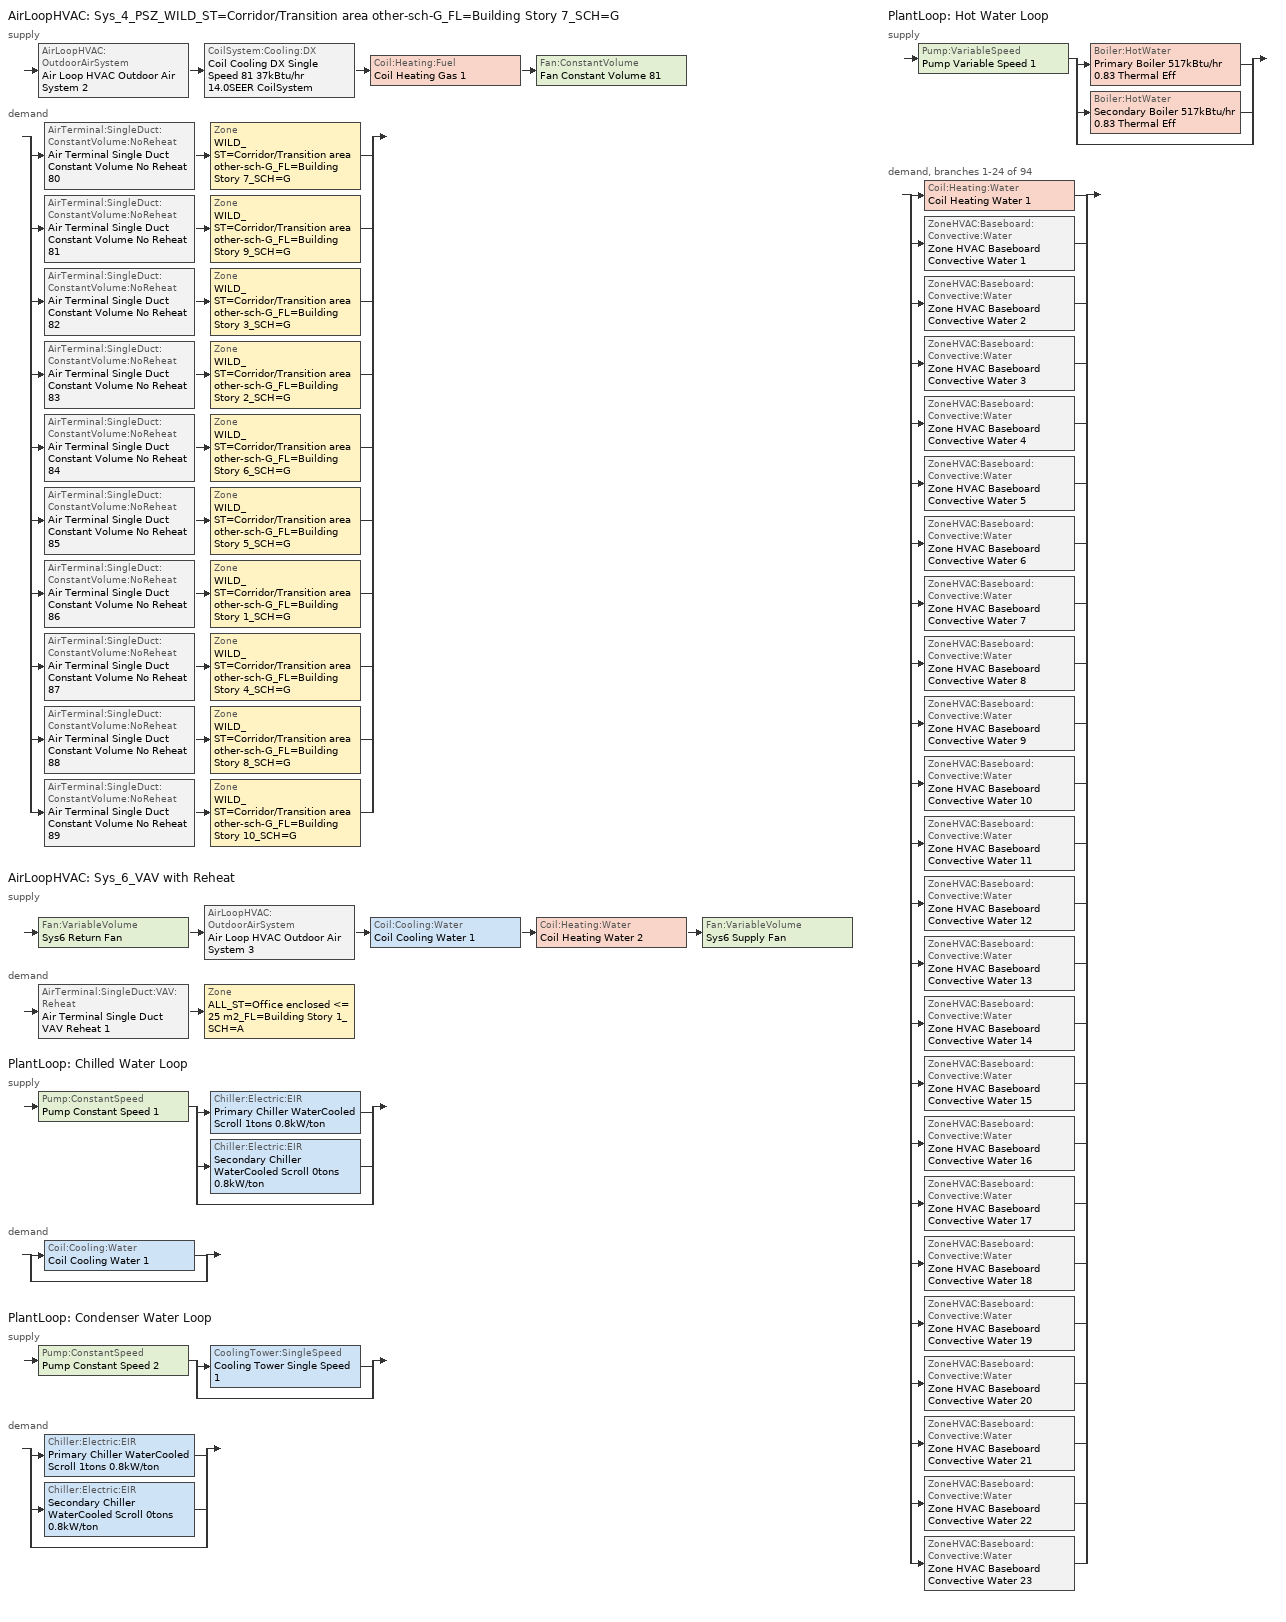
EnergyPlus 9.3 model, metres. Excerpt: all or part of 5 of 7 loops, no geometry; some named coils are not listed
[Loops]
AirLoopHVAC 'Sys_4_PSZ_WILD_ST=Corridor/Transition area other-sch-G_FL=Building Story 7_SCH=G'
 supply: AirLoopHVAC:OutdoorAirSystem 'Air Loop HVAC Outdoor Air System 2' > CoilSystem:Cooling:DX 'Coil Cooling DX Single Speed 81 37kBtu/hr 14.0SEER CoilSystem' > Coil:Heating:Fuel 'Coil Heating Gas 1' > Fan:ConstantVolume 'Fan Constant Volume 81'
 demand: split
  | AirTerminal:SingleDuct:ConstantVolume:NoReheat 'Air Terminal Single Duct Constant Volume No Reheat 80' > Zone 'WILD_ST=Corridor/Transition area other-sch-G_FL=Building Story 7_SCH=G'
  | AirTerminal:SingleDuct:ConstantVolume:NoReheat 'Air Terminal Single Duct Constant Volume No Reheat 81' > Zone 'WILD_ST=Corridor/Transition area other-sch-G_FL=Building Story 9_SCH=G'
  | AirTerminal:SingleDuct:ConstantVolume:NoReheat 'Air Terminal Single Duct Constant Volume No Reheat 82' > Zone 'WILD_ST=Corridor/Transition area other-sch-G_FL=Building Story 3_SCH=G'
  | AirTerminal:SingleDuct:ConstantVolume:NoReheat 'Air Terminal Single Duct Constant Volume No Reheat 83' > Zone 'WILD_ST=Corridor/Transition area other-sch-G_FL=Building Story 2_SCH=G'
  | AirTerminal:SingleDuct:ConstantVolume:NoReheat 'Air Terminal Single Duct Constant Volume No Reheat 84' > Zone 'WILD_ST=Corridor/Transition area other-sch-G_FL=Building Story 6_SCH=G'
  | AirTerminal:SingleDuct:ConstantVolume:NoReheat 'Air Terminal Single Duct Constant Volume No Reheat 85' > Zone 'WILD_ST=Corridor/Transition area other-sch-G_FL=Building Story 5_SCH=G'
  | AirTerminal:SingleDuct:ConstantVolume:NoReheat 'Air Terminal Single Duct Constant Volume No Reheat 86' > Zone 'WILD_ST=Corridor/Transition area other-sch-G_FL=Building Story 1_SCH=G'
  | AirTerminal:SingleDuct:ConstantVolume:NoReheat 'Air Terminal Single Duct Constant Volume No Reheat 87' > Zone 'WILD_ST=Corridor/Transition area other-sch-G_FL=Building Story 4_SCH=G'
  | AirTerminal:SingleDuct:ConstantVolume:NoReheat 'Air Terminal Single Duct Constant Volume No Reheat 88' > Zone 'WILD_ST=Corridor/Transition area other-sch-G_FL=Building Story 8_SCH=G'
  | AirTerminal:SingleDuct:ConstantVolume:NoReheat 'Air Terminal Single Duct Constant Volume No Reheat 89' > Zone 'WILD_ST=Corridor/Transition area other-sch-G_FL=Building Story 10_SCH=G'
AirLoopHVAC 'Sys_6_VAV with Reheat'
 supply: Fan:VariableVolume 'Sys6 Return Fan' > AirLoopHVAC:OutdoorAirSystem 'Air Loop HVAC Outdoor Air System 3' > Coil:Cooling:Water 'Coil Cooling Water 1' > Coil:Heating:Water 'Coil Heating Water 2' > Fan:VariableVolume 'Sys6 Supply Fan'
 demand: AirTerminal:SingleDuct:VAV:Reheat 'Air Terminal Single Duct VAV Reheat 1' > Zone 'ALL_ST=Office enclosed <= 25 m2_FL=Building Story 1_SCH=A'
PlantLoop 'Chilled Water Loop'
 supply: Pump:ConstantSpeed 'Pump Constant Speed 1' > split
  | Chiller:Electric:EIR 'Primary Chiller WaterCooled Scroll 1tons 0.8kW/ton'
  | Chiller:Electric:EIR 'Secondary Chiller WaterCooled Scroll 0tons 0.8kW/ton'
  | bypass
 demand: split
  | Coil:Cooling:Water 'Coil Cooling Water 1'
  | bypass
PlantLoop 'Condenser Water Loop'
 supply: Pump:ConstantSpeed 'Pump Constant Speed 2' > split
  | CoolingTower:SingleSpeed 'Cooling Tower Single Speed 1'
  | bypass
 demand: split
  | Chiller:Electric:EIR 'Primary Chiller WaterCooled Scroll 1tons 0.8kW/ton'
  | Chiller:Electric:EIR 'Secondary Chiller WaterCooled Scroll 0tons 0.8kW/ton'
  | bypass
PlantLoop 'Hot Water Loop'
 supply: Pump:VariableSpeed 'Pump Variable Speed 1' > split
  | Boiler:HotWater 'Primary Boiler 517kBtu/hr 0.83 Thermal Eff'
  | Boiler:HotWater 'Secondary Boiler 517kBtu/hr 0.83 Thermal Eff'
  | bypass
 demand, branches 1-24 of 94: split
  | Coil:Heating:Water 'Coil Heating Water 1'
  | ZoneHVAC:Baseboard:Convective:Water 'Zone HVAC Baseboard Convective Water 1'
  | ZoneHVAC:Baseboard:Convective:Water 'Zone HVAC Baseboard Convective Water 2'
  | ZoneHVAC:Baseboard:Convective:Water 'Zone HVAC Baseboard Convective Water 3'
  | ZoneHVAC:Baseboard:Convective:Water 'Zone HVAC Baseboard Convective Water 4'
  | ZoneHVAC:Baseboard:Convective:Water 'Zone HVAC Baseboard Convective Water 5'
  | ZoneHVAC:Baseboard:Convective:Water 'Zone HVAC Baseboard Convective Water 6'
  | ZoneHVAC:Baseboard:Convective:Water 'Zone HVAC Baseboard Convective Water 7'
  | ZoneHVAC:Baseboard:Convective:Water 'Zone HVAC Baseboard Convective Water 8'
  | ZoneHVAC:Baseboard:Convective:Water 'Zone HVAC Baseboard Convective Water 9'
  | ZoneHVAC:Baseboard:Convective:Water 'Zone HVAC Baseboard Convective Water 10'
  | ZoneHVAC:Baseboard:Convective:Water 'Zone HVAC Baseboard Convective Water 11'
  | ZoneHVAC:Baseboard:Convective:Water 'Zone HVAC Baseboard Convective Water 12'
  | ZoneHVAC:Baseboard:Convective:Water 'Zone HVAC Baseboard Convective Water 13'
  | ZoneHVAC:Baseboard:Convective:Water 'Zone HVAC Baseboard Convective Water 14'
  | ZoneHVAC:Baseboard:Convective:Water 'Zone HVAC Baseboard Convective Water 15'
  | ZoneHVAC:Baseboard:Convective:Water 'Zone HVAC Baseboard Convective Water 16'
  | ZoneHVAC:Baseboard:Convective:Water 'Zone HVAC Baseboard Convective Water 17'
  | ZoneHVAC:Baseboard:Convective:Water 'Zone HVAC Baseboard Convective Water 18'
  | ZoneHVAC:Baseboard:Convective:Water 'Zone HVAC Baseboard Convective Water 19'
  | ZoneHVAC:Baseboard:Convective:Water 'Zone HVAC Baseboard Convective Water 20'
  | ZoneHVAC:Baseboard:Convective:Water 'Zone HVAC Baseboard Convective Water 21'
  | ZoneHVAC:Baseboard:Convective:Water 'Zone HVAC Baseboard Convective Water 22'
  | ZoneHVAC:Baseboard:Convective:Water 'Zone HVAC Baseboard Convective Water 23'
[ZoneControl:Thermostat]
Name | Zone or ZoneList | Control Type Schedule | Control 1
ALL_ST=Office enclosed <= 25 m2_FL=Building Story 1_SCH=A Thermostat | ALL_ST=Office enclosed <= 25 m2_FL=Building Story 1_SCH=A | ALL_ST=Office enclosed <= 25 m2_FL=Building Story 1_SCH=A Thermostat Schedule | Space Function Office enclosed <= 25 m2 Thermostat 3
WILD_ST=Corridor/Transition area other-sch-G_FL=Building Story 10_SCH=G Thermostat | WILD_ST=Corridor/Transition area other-sch-G_FL=Building Story 10_SCH=G | WILD_ST=Corridor/Transition area other-sch-G_FL=Building Story 10_SCH=G Thermostat Schedule | Space Function Corridor/Transition area other-sch-G Thermostat 30
WILD_ST=Corridor/Transition area other-sch-G_FL=Building Story 1_SCH=G Thermostat | WILD_ST=Corridor/Transition area other-sch-G_FL=Building Story 1_SCH=G | WILD_ST=Corridor/Transition area other-sch-G_FL=Building Story 1_SCH=G Thermostat Schedule | Space Function Corridor/Transition area other-sch-G Thermostat 27
WILD_ST=Corridor/Transition area other-sch-G_FL=Building Story 2_SCH=G Thermostat | WILD_ST=Corridor/Transition area other-sch-G_FL=Building Story 2_SCH=G | WILD_ST=Corridor/Transition area other-sch-G_FL=Building Story 2_SCH=G Thermostat Schedule | Space Function Corridor/Transition area other-sch-G Thermostat 24
WILD_ST=Corridor/Transition area other-sch-G_FL=Building Story 3_SCH=G Thermostat | WILD_ST=Corridor/Transition area other-sch-G_FL=Building Story 3_SCH=G | WILD_ST=Corridor/Transition area other-sch-G_FL=Building Story 3_SCH=G Thermostat Schedule | Space Function Corridor/Transition area other-sch-G Thermostat 23
WILD_ST=Corridor/Transition area other-sch-G_FL=Building Story 4_SCH=G Thermostat | WILD_ST=Corridor/Transition area other-sch-G_FL=Building Story 4_SCH=G | WILD_ST=Corridor/Transition area other-sch-G_FL=Building Story 4_SCH=G Thermostat Schedule | Space Function Corridor/Transition area other-sch-G Thermostat 28
WILD_ST=Corridor/Transition area other-sch-G_FL=Building Story 5_SCH=G Thermostat | WILD_ST=Corridor/Transition area other-sch-G_FL=Building Story 5_SCH=G | WILD_ST=Corridor/Transition area other-sch-G_FL=Building Story 5_SCH=G Thermostat Schedule | Space Function Corridor/Transition area other-sch-G Thermostat 26
WILD_ST=Corridor/Transition area other-sch-G_FL=Building Story 6_SCH=G Thermostat | WILD_ST=Corridor/Transition area other-sch-G_FL=Building Story 6_SCH=G | WILD_ST=Corridor/Transition area other-sch-G_FL=Building Story 6_SCH=G Thermostat Schedule | Space Function Corridor/Transition area other-sch-G Thermostat 25
WILD_ST=Corridor/Transition area other-sch-G_FL=Building Story 7_SCH=G Thermostat | WILD_ST=Corridor/Transition area other-sch-G_FL=Building Story 7_SCH=G | WILD_ST=Corridor/Transition area other-sch-G_FL=Building Story 7_SCH=G Thermostat Schedule | Space Function Corridor/Transition area other-sch-G Thermostat 21
WILD_ST=Corridor/Transition area other-sch-G_FL=Building Story 8_SCH=G Thermostat | WILD_ST=Corridor/Transition area other-sch-G_FL=Building Story 8_SCH=G | WILD_ST=Corridor/Transition area other-sch-G_FL=Building Story 8_SCH=G Thermostat Schedule | Space Function Corridor/Transition area other-sch-G Thermostat 29
WILD_ST=Corridor/Transition area other-sch-G_FL=Building Story 9_SCH=G Thermostat | WILD_ST=Corridor/Transition area other-sch-G_FL=Building Story 9_SCH=G | WILD_ST=Corridor/Transition area other-sch-G_FL=Building Story 9_SCH=G Thermostat Schedule | Space Function Corridor/Transition area other-sch-G Thermostat 22
[ThermostatSetpoint:DualSetpoint]
Name | Heating Setpoint Temperature Schedule | Cooling Setpoint Temperature Schedule
Space Function Office enclosed <= 25 m2 Thermostat 3 | NECB-A-Thermostat Setpoint-Heating | NECB-A-Thermostat Setpoint-Cooling
Space Function Corridor/Transition area other-sch-G Thermostat 30; Space Function Corridor/Transition area other-sch-G Thermostat 27; Space Function Corridor/Transition area other-sch-G Thermostat 24; Space Function Corridor/Transition area other-sch-G Thermostat 23; Space Function Corridor/Transition area other-sch-G Thermostat 28; Space Function Corridor/Transition area other-sch-G Thermostat 26; Space Function Corridor/Transition area other-sch-G Thermostat 25; Space Function Corridor/Transition area other-sch-G Thermostat 21; Space Function Corridor/Transition area other-sch-G Thermostat 29; Space Function Corridor/Transition area other-sch-G Thermostat 22 | NECB-G-Thermostat Setpoint-Heating | NECB-G-Thermostat Setpoint-Cooling
[AirTerminal:SingleDuct:VAV:Reheat]
Air Terminal Single Duct VAV Reheat 1: Availability Schedule=Always On Discrete; Maximum Air Flow Rate {m3/s}=Autosize; Zone Minimum Air Flow Input Method=Constant; Constant Minimum Air Flow Fraction=0.3; Fixed Minimum Air Flow Rate {m3/s}=0.176497; Reheat Coil=Coil Heating Water 3; Maximum Hot Water or Steam Flow Rate {m3/s}=Autosize; Minimum Hot Water or Steam Flow Rate {m3/s}=0; Convergence Tolerance=0.001; Damper Heating Action=Normal; Maximum Flow per Zone Floor Area During Reheat {m3/s-m2}=Autocalculate; Maximum Flow Fraction During Reheat=Autocalculate; Maximum Reheat Air Temperature {C}=43
[Coil:Heating:Water]
Coil Heating Water 2: Availability Schedule=Always On Discrete; U-Factor Times Area Value {W/K}=Autosize; Maximum Water Flow Rate {m3/s}=Autosize; Performance Input Method=UFactorTimesAreaAndDesignWaterFlowRate; Rated Capacity {W}=Autosize; Rated Inlet Water Temperature {C}=82.2; Rated Inlet Air Temperature {C}=16.6; Rated Outlet Water Temperature {C}=71.1; Rated Outlet Air Temperature {C}=32.2; Rated Ratio for Air and Water Convection=0.5
[ZoneHVAC:Baseboard:Convective:Water] Availability Schedule=Always On Discrete; Heating Design Capacity Method=HeatingDesignCapacity; Heating Design Capacity {W}=Autosize; Heating Design Capacity Per Floor Area {W/m2}=0; Fraction of Autosized Heating Design Capacity=0.8; U-Factor Times Area Value {W/K}=Autosize; Maximum Water Flow Rate {m3/s}=Autosize; Convergence Tolerance=0.001
Zone HVAC Baseboard Convective Water 7; Zone HVAC Baseboard Convective Water 12; Zone HVAC Baseboard Convective Water 4; Zone HVAC Baseboard Convective Water 10; Zone HVAC Baseboard Convective Water 20; Zone HVAC Baseboard Convective Water 3; Zone HVAC Baseboard Convective Water 14; Zone HVAC Baseboard Convective Water 19; Zone HVAC Baseboard Convective Water 1; Zone HVAC Baseboard Convective Water 8; Zone HVAC Baseboard Convective Water 15; Zone HVAC Baseboard Convective Water 21; Zone HVAC Baseboard Convective Water 22; Zone HVAC Baseboard Convective Water 9; Zone HVAC Baseboard Convective Water 23; Zone HVAC Baseboard Convective Water 2; Zone HVAC Baseboard Convective Water 5; Zone HVAC Baseboard Convective Water 13; Zone HVAC Baseboard Convective Water 17; Zone HVAC Baseboard Convective Water 16; Zone HVAC Baseboard Convective Water 6; Zone HVAC Baseboard Convective Water 11; Zone HVAC Baseboard Convective Water 18
[Zone equipment]
ALL_ST=Office enclosed <= 25 m2_FL=Building Story 1_SCH=A: Air Terminal Single Duct VAV Reheat 1, Zone HVAC Baseboard Convective Water 90
WILD_ST=Corridor/Transition area other-sch-G_FL=Building Story 10_SCH=G: Air Terminal Single Duct Constant Volume No Reheat 89, Zone HVAC Baseboard Convective Water 89
WILD_ST=Corridor/Transition area other-sch-G_FL=Building Story 1_SCH=G: Air Terminal Single Duct Constant Volume No Reheat 86, Zone HVAC Baseboard Convective Water 86
WILD_ST=Corridor/Transition area other-sch-G_FL=Building Story 2_SCH=G: Air Terminal Single Duct Constant Volume No Reheat 83, Zone HVAC Baseboard Convective Water 83
WILD_ST=Corridor/Transition area other-sch-G_FL=Building Story 3_SCH=G: Air Terminal Single Duct Constant Volume No Reheat 82, Zone HVAC Baseboard Convective Water 82
WILD_ST=Corridor/Transition area other-sch-G_FL=Building Story 4_SCH=G: Air Terminal Single Duct Constant Volume No Reheat 87, Zone HVAC Baseboard Convective Water 87
WILD_ST=Corridor/Transition area other-sch-G_FL=Building Story 5_SCH=G: Air Terminal Single Duct Constant Volume No Reheat 85, Zone HVAC Baseboard Convective Water 85
WILD_ST=Corridor/Transition area other-sch-G_FL=Building Story 6_SCH=G: Air Terminal Single Duct Constant Volume No Reheat 84, Zone HVAC Baseboard Convective Water 84
WILD_ST=Corridor/Transition area other-sch-G_FL=Building Story 7_SCH=G: Air Terminal Single Duct Constant Volume No Reheat 80, Zone HVAC Baseboard Convective Water 80
WILD_ST=Corridor/Transition area other-sch-G_FL=Building Story 8_SCH=G: Air Terminal Single Duct Constant Volume No Reheat 88, Zone HVAC Baseboard Convective Water 88
WILD_ST=Corridor/Transition area other-sch-G_FL=Building Story 9_SCH=G: Air Terminal Single Duct Constant Volume No Reheat 81, Zone HVAC Baseboard Convective Water 81
[Sizing:Zone] Zone Cooling Design Supply Air Temperature Input Method=SupplyAirTemperature; Zone Cooling Design Supply Air Temperature {C}=13; Zone Cooling Design Supply Air Temperature Difference {deltaC}=11.11; Zone Heating Design Supply Air Temperature Input Method=SupplyAirTemperature; Zone Heating Design Supply Air Temperature {C}=43; Zone Heating Design Supply Air Temperature Difference {deltaC}=11.11; Zone Cooling Design Supply Air Humidity Ratio {kgWater/kgDryAir}=0.0085; Zone Heating Design Supply Air Humidity Ratio {kgWater/kgDryAir}=0.008; Zone Heating Sizing Factor=1.3; Zone Cooling Sizing Factor=1.1; Cooling Design Air Flow Method=DesignDay; Cooling Design Air Flow Rate {m3/s}=0; Cooling Minimum Air Flow per Zone Floor Area {m3/s-m2}=0.000762; Cooling Minimum Air Flow {m3/s}=0; Cooling Minimum Air Flow Fraction=0; Heating Design Air Flow Method=DesignDay; Heating Design Air Flow Rate {m3/s}=0; Heating Maximum Air Flow per Zone Floor Area {m3/s-m2}=0.002032; Heating Maximum Air Flow {m3/s}=0.141576; Heating Maximum Air Flow Fraction=0.3; Account for Dedicated Outdoor Air System=No
Name | Design Specification Outdoor Air Object
ALL_ST=Office enclosed <= 25 m2_FL=Building Story 1_SCH=A | Space Function Office enclosed <= 25 m2 Ventilation
WILD_ST=Corridor/Transition area other-sch-G_FL=Building Story 10_SCH=G; WILD_ST=Corridor/Transition area other-sch-G_FL=Building Story 1_SCH=G; WILD_ST=Corridor/Transition area other-sch-G_FL=Building Story 2_SCH=G; WILD_ST=Corridor/Transition area other-sch-G_FL=Building Story 3_SCH=G; WILD_ST=Corridor/Transition area other-sch-G_FL=Building Story 4_SCH=G; WILD_ST=Corridor/Transition area other-sch-G_FL=Building Story 5_SCH=G; WILD_ST=Corridor/Transition area other-sch-G_FL=Building Story 6_SCH=G; WILD_ST=Corridor/Transition area other-sch-G_FL=Building Story 7_SCH=G; WILD_ST=Corridor/Transition area other-sch-G_FL=Building Story 8_SCH=G; WILD_ST=Corridor/Transition area other-sch-G_FL=Building Story 9_SCH=G | Space Function Corridor/Transition area other-sch-G Ventilation
[Controller:MechanicalVentilation] Demand Controlled Ventilation=No; System Outdoor Air Method=ZoneSum
Name | Availability Schedule | Zone or ZoneList Name 1 | Design Specification Outdoor Air Object Name 1 | Zone or ZoneList Name 2 | Design Specification Outdoor Air Object Name 2 | Zone or ZoneList Name 3 | Design Specification Outdoor Air Object Name 3 | Zone or ZoneList Name 4 | Design Specification Outdoor Air Object Name 4 | Zone or ZoneList Name 5 | Design Specification Outdoor Air Object Name 5 | Zone or ZoneList Name 6 | Design Specification Outdoor Air Object Name 6 | Zone or ZoneList Name 7 | Design Specification Outdoor Air Object Name 7 | Zone or ZoneList Name 8 | Design Specification Outdoor Air Object Name 8 | Zone or ZoneList Name 9 | Design Specification Outdoor Air Object Name 9 | Zone or ZoneList Name 10 | Design Specification Outdoor Air Object Name 10
Controller Mechanical Ventilation 3 | Sys_6_VAV with Reheat Occ Sch | ALL_ST=Office enclosed <= 25 m2_FL=Building Story 1_SCH=A | Space Function Office enclosed <= 25 m2 Ventilation
Controller Mechanical Ventilation 2 | Sys_4_PSZ_WILD_ST=Corridor/Transition area other-sch-G_FL=Building Story 7_SCH=G Occ Sch | WILD_ST=Corridor/Transition area other-sch-G_FL=Building Story 10_SCH=G | Space Function Corridor/Transition area other-sch-G Ventilation | WILD_ST=Corridor/Transition area other-sch-G_FL=Building Story 1_SCH=G | Space Function Corridor/Transition area other-sch-G Ventilation | WILD_ST=Corridor/Transition area other-sch-G_FL=Building Story 2_SCH=G | Space Function Corridor/Transition area other-sch-G Ventilation | WILD_ST=Corridor/Transition area other-sch-G_FL=Building Story 3_SCH=G | Space Function Corridor/Transition area other-sch-G Ventilation | WILD_ST=Corridor/Transition area other-sch-G_FL=Building Story 4_SCH=G | Space Function Corridor/Transition area other-sch-G Ventilation | WILD_ST=Corridor/Transition area other-sch-G_FL=Building Story 5_SCH=G | Space Function Corridor/Transition area other-sch-G Ventilation | WILD_ST=Corridor/Transition area other-sch-G_FL=Building Story 6_SCH=G | Space Function Corridor/Transition area other-sch-G Ventilation | WILD_ST=Corridor/Transition area other-sch-G_FL=Building Story 7_SCH=G | Space Function Corridor/Transition area other-sch-G Ventilation | WILD_ST=Corridor/Transition area other-sch-G_FL=Building Story 8_SCH=G | Space Function Corridor/Transition area other-sch-G Ventilation | WILD_ST=Corridor/Transition area other-sch-G_FL=Building Story 9_SCH=G | Space Function Corridor/Transition area other-sch-G Ventilation
[DesignSpecification:OutdoorAir] Outdoor Air Method=Sum; Outdoor Air Flow per Zone Floor Area {m3/s-m2}=0.0003048; Outdoor Air Flow per Zone {m3/s}=0; Outdoor Air Flow Air Changes per Hour {1/hr}=0
Name | Outdoor Air Flow per Person {m3/s-person}
Space Function Office enclosed <= 25 m2 Ventilation | 0.00253908
Space Function Corridor/Transition area other-sch-G Ventilation | 0
[Fan:ConstantVolume]
Fan Constant Volume 81: Availability Schedule=Sys_4_PSZ_WILD_ST=Corridor/Transition area other-sch-G_FL=Building Story 7_SCH=G Occ Sch; Fan Total Efficiency=0.75; Pressure Rise {Pa}=500; Maximum Flow Rate {m3/s}=AutoSize; Motor Efficiency=0.85; Motor In Airstream Fraction=1
[Coil:Cooling:DX:SingleSpeed]
Coil Cooling DX Single Speed 81 37kBtu/hr 14.0SEER: Availability Schedule=Always On Discrete; Gross Rated Total Cooling Capacity {W}=Autosize; Gross Rated Sensible Heat Ratio=Autosize; Gross Rated Cooling COP {W/W}=5; Rated Air Flow Rate {m3/s}=Autosize; Rated Evaporator Fan Power Per Volume Flow Rate {W/(m3/s)}=773.3; Total Cooling Capacity Function of Temperature Curve=DXCOOL-NECB2011-REF-CAPFT; Total Cooling Capacity Function of Flow Fraction Curve=DXCOOL-NECB2011-REF-CAPFFLOW; Energy Input Ratio Function of Temperature Curve=DXCOOL-NECB2011-REF-COOLEIRFT; Energy Input Ratio Function of Flow Fraction Curve=DXCOOL-NECB2011-REF-COOLEIRFFLOW; Part Load Fraction Correlation Curve=DXCOOL-NECB2011-REF-COOLPLFFPLR; Minimum Outdoor Dry-Bulb Temperature for Compressor Operation {C}=-25; Condenser Type=AirCooled; Evaporative Condenser Effectiveness=0; Evaporative Condenser Air Flow Rate {m3/s}=Autosize; Evaporative Condenser Pump Rated Power Consumption {W}=Autosize; Crankcase Heater Capacity {W}=0; Maximum Outdoor Dry-Bulb Temperature for Crankcase Heater Operation {C}=0; Basin Heater Capacity {W/K}=0; Basin Heater Setpoint Temperature {C}=10
[AirTerminal:SingleDuct:ConstantVolume:NoReheat] Availability Schedule=Always On Discrete; Maximum Air Flow Rate {m3/s}=AutoSize
Air Terminal Single Duct Constant Volume No Reheat 89; Air Terminal Single Duct Constant Volume No Reheat 86; Air Terminal Single Duct Constant Volume No Reheat 83; Air Terminal Single Duct Constant Volume No Reheat 82; Air Terminal Single Duct Constant Volume No Reheat 87; Air Terminal Single Duct Constant Volume No Reheat 85; Air Terminal Single Duct Constant Volume No Reheat 84; Air Terminal Single Duct Constant Volume No Reheat 80; Air Terminal Single Duct Constant Volume No Reheat 88; Air Terminal Single Duct Constant Volume No Reheat 81
[AirLoopHVAC] Design Supply Air Flow Rate {m3/s}=AutoSize
Sys_4_PSZ_WILD_ST=Corridor/Transition area other-sch-G_FL=Building Story 7_SCH=G; Sys_6_VAV with Reheat
[Sizing:System] Type of Load to Size On=Sensible; Design Outdoor Air Flow Rate {m3/s}=Autosize; Preheat Design Temperature {C}=7; Preheat Design Humidity Ratio {kgWater/kgDryAir}=0.008; Precool Design Humidity Ratio {kgWater/kgDryAir}=0.008; Central Cooling Design Supply Air Temperature {C}=13; Type of Zone Sum to Use=NonCoincident; 100% Outdoor Air in Cooling=No; 100% Outdoor Air in Heating=No; Central Cooling Design Supply Air Humidity Ratio {kgWater/kgDryAir}=0.0085; Central Heating Design Supply Air Humidity Ratio {kgWater/kgDryAir}=0.008; Cooling Supply Air Flow Rate Method=DesignDay; Cooling Supply Air Flow Rate {m3/s}=0; Cooling Supply Air Flow Rate Per Floor Area {m3/s-m2}=0.00996765; Cooling Fraction of Autosized Cooling Supply Air Flow Rate=1; Cooling Supply Air Flow Rate Per Unit Cooling Capacity {m3/s-W}=3.94755e-05; Heating Supply Air Flow Rate Method=DesignDay; Heating Supply Air Flow Rate {m3/s}=0; Heating Supply Air Flow Rate Per Floor Area {m3/s-m2}=0.00996765; Heating Fraction of Autosized Heating Supply Air Flow Rate=1; Heating Fraction of Autosized Cooling Supply Air Flow Rate=1; Heating Supply Air Flow Rate Per Unit Heating Capacity {m3/s-W}=3.15882e-05; System Outdoor Air Method=ZoneSum; Zone Maximum Outdoor Air Fraction=1; Cooling Design Capacity Method=CoolingDesignCapacity; Cooling Design Capacity {W}=Autosize; Cooling Design Capacity Per Floor Area {W/m2}=234.7; Fraction of Autosized Cooling Design Capacity=1; Heating Design Capacity Method=HeatingDesignCapacity; Heating Design Capacity {W}=Autosize; Heating Design Capacity Per Floor Area {W/m2}=157; Fraction of Autosized Heating Design Capacity=1; Central Cooling Capacity Control Method=OnOff
Name | Central Heating Maximum System Air Flow Ratio | Precool Design Temperature {C} | Central Heating Design Supply Air Temperature {C}
Sys_4_PSZ_WILD_ST=Corridor/Transition area other-sch-G_FL=Building Story 7_SCH=G | 1 | 13 | 43
Sys_6_VAV with Reheat | 0.3 | 12.8 | 13.1
[Controller:WaterCoil] Control Variable=Temperature; Actuator Variable=Flow; Maximum Actuated Flow {m3/s}=Autosize; Minimum Actuated Flow {m3/s}=0
Name | Action | Controller Convergence Tolerance {deltaC}
Controller Water Coil 3 | Reverse | Autosize
Controller Water Coil 2 | Normal | 0.0001
[Controller:OutdoorAir] Minimum Outdoor Air Flow Rate {m3/s}=Autosize; Maximum Outdoor Air Flow Rate {m3/s}=Autosize; Economizer Control Type=NoEconomizer; Economizer Control Action Type=ModulateFlow; Economizer Maximum Limit Dry-Bulb Temperature {C}=28; Economizer Maximum Limit Enthalpy {J/kg}=64000; Economizer Minimum Limit Dry-Bulb Temperature {C}=-100; Lockout Type=NoLockout; Minimum Limit Type=FixedMinimum; High Humidity Control=No; Control High Indoor Humidity Based on Outdoor Humidity Ratio=Yes; Heat Recovery Bypass Control Type=BypassWhenOAFlowGreaterThanMinimum
Name | Minimum Outdoor Air Schedule | Mechanical Ventilation Controller
Controller Outdoor Air 2 | Sys_4_PSZ_WILD_ST=Corridor/Transition area other-sch-G_FL=Building Story 7_SCH=G Occ Sch | Controller Mechanical Ventilation 2
Controller Outdoor Air 3 | Sys_6_VAV with Reheat Occ Sch | Controller Mechanical Ventilation 3
[HeatExchanger:AirToAir:SensibleAndLatent] Availability Schedule=Always On Discrete; Nominal Supply Air Flow Rate {m3/s}=Autosize; Sensible Effectiveness at 100% Heating Air Flow=0.85; Latent Effectiveness at 100% Heating Air Flow=0.75; Sensible Effectiveness at 75% Heating Air Flow=0.85; Latent Effectiveness at 75% Heating Air Flow=0.75; Sensible Effectiveness at 100% Cooling Air Flow=0.85; Latent Effectiveness at 100% Cooling Air Flow=0.75; Sensible Effectiveness at 75% Cooling Air Flow=0.85; Latent Effectiveness at 75% Cooling Air Flow=0.75; Supply Air Outlet Temperature Control=Yes; Heat Exchanger Type=Rotary; Frost Control Type=ExhaustOnly; Threshold Temperature {C}=-23.3; Initial Defrost Time Fraction=0.167; Rate of Defrost Time Fraction Increase {1/K}=1.44; Economizer Lockout=Yes
Name | Nominal Electric Power {W}
Sys_4_PSZ_WILD_ST=Corridor/Transition area other-sch-G_FL=Building Story 7_SCH=G ERV | 219.834
Sys_6_VAV with Reheat ERV | 77.3409
[SetpointManager:OutdoorAirPretreat] Control Variable=Temperature; Minimum Setpoint Temperature {C}=-99; Maximum Setpoint Temperature {C}=99; Minimum Setpoint Humidity Ratio {kgWater/kgDryAir}=1e-05; Maximum Setpoint Humidity Ratio {kgWater/kgDryAir}=1
Setpoint Manager Outdoor Air Pretreat 2; Setpoint Manager Outdoor Air Pretreat 3
[SetpointManager:MixedAir] Control Variable=Temperature
Node 676 OS Default SPM; Node 675 OS Default SPM; Node 674 OS Default SPM; Node 766 OS Default SPM; Node 765 OS Default SPM; Node 764 OS Default SPM; Node 763 OS Default SPM
[CoilSystem:Cooling:DX]
Coil Cooling DX Single Speed 81 37kBtu/hr 14.0SEER CoilSystem: Availability Schedule=Always On Discrete; Cooling Coil=Coil Cooling DX Single Speed 81 37kBtu/hr 14.0SEER
[SetpointManager:Scheduled] Control Variable=Temperature
Name | Schedule
Setpoint Manager Scheduled 4 | Supply Air Temp
Setpoint Manager Scheduled 2 | CHW Temp
Setpoint Manager Scheduled 3 | CW Temp
[Coil:Heating:Fuel]
Coil Heating Gas 1: Availability Schedule=Always On Discrete; Fuel Type=NaturalGas; Burner Efficiency=0.92; Nominal Capacity {W}=AutoSize; Parasitic Electric Load {W}=0; Part Load Fraction Correlation Curve=FURNACE-EFFPLR-NECB2011; Parasitic Fuel Load {W}=0
[SetpointManager:SingleZone:Reheat]
Setpoint Manager Single Zone Reheat 1: Control Variable=Temperature; Minimum Supply Air Temperature {C}=13; Maximum Supply Air Temperature {C}=43; Control Zone=WILD_ST=Corridor/Transition area other-sch-G_FL=Building Story 7_SCH=G
[Fan:VariableVolume] Availability Schedule=Sys_6_VAV with Reheat Occ Sch; Fan Total Efficiency=0.75; Pressure Rise {Pa}=500; Maximum Flow Rate {m3/s}=AutoSize; Fan Power Minimum Flow Rate Input Method=Fraction; Fan Power Minimum Flow Fraction=0.68; Fan Power Minimum Air Flow Rate {m3/s}=0; Motor Efficiency=0.85; Motor In Airstream Fraction=1; Fan Power Coefficient 1=-2.4176; Fan Power Coefficient 2=9.5874; Fan Power Coefficient 3=-11.559; Fan Power Coefficient 4=5.4009; Fan Power Coefficient 5=0
Sys6 Return Fan; Sys6 Supply Fan
[Coil:Cooling:Water]
Coil Cooling Water 1: Availability Schedule=Always On Discrete; Design Water Flow Rate {m3/s}=Autosize; Design Air Flow Rate {m3/s}=Autosize; Design Inlet Water Temperature {C}=Autosize; Design Inlet Air Temperature {C}=Autosize; Design Outlet Air Temperature {C}=Autosize; Design Inlet Air Humidity Ratio {kgWater/kgDryAir}=Autosize; Design Outlet Air Humidity Ratio {kgWater/kgDryAir}=Autosize; Type of Analysis=SimpleAnalysis; Heat Exchanger Configuration=CrossFlow
[PlantLoop] Fluid Type=Water; Maximum Loop Temperature {C}=100; Minimum Loop Temperature {C}=0; Maximum Loop Flow Rate {m3/s}=Autosize; Minimum Loop Flow Rate {m3/s}=0; Plant Loop Volume {m3}=Autocalculate; Load Distribution Scheme=Optimal; Plant Loop Demand Calculation Scheme=SingleSetpoint
Name | Plant Equipment Operation Scheme
Chilled Water Loop | Chilled Water Loop Operation Schemes
Condenser Water Loop | Condenser Water Loop Operation Schemes
Hot Water Loop | Hot Water Loop Operation Schemes
[Sizing:Plant] Sizing Option=NonCoincident; Zone Timesteps in Averaging Window=1; Coincident Sizing Factor Mode=None
Name | Loop Type | Design Loop Exit Temperature {C} | Loop Design Temperature Difference {deltaC}
Chilled Water Loop | Cooling | 7 | 6
Condenser Water Loop | Condenser | 29 | 6
Hot Water Loop | Heating | 82 | 16
[Pump:ConstantSpeed] Design Flow Rate {m3/s}=Autosize; Design Pump Head {Pa}=179352; Design Power Consumption {W}=Autosize; Motor Efficiency=0.9; Fraction of Motor Inefficiencies to Fluid Stream=0; Pump Control Type=Intermittent; Design Power Sizing Method=PowerPerFlowPerPressure; Design Electric Power per Unit Flow Rate {W/(m3/s)}=348701.1
Name | Design Shaft Power per Unit Flow Rate per Unit Head {W-s/m3-Pa}
Pump Constant Speed 1 | 1.3704
Pump Constant Speed 2 | 1.43473
[Chiller:Electric:EIR] Reference COP {W/W}=4.5032; Reference Leaving Chilled Water Temperature {C}=6.67; Reference Entering Condenser Fluid Temperature {C}=29.4; Reference Chilled Water Flow Rate {m3/s}=Autosize; Reference Condenser Fluid Flow Rate {m3/s}=Autosize; Cooling Capacity Function of Temperature Curve=WaterCooled_Scroll_CAPFT_NECB2011; Electric Input to Cooling Output Ratio Function of Temperature Curve=WaterCooled_Scroll_EIRFT_NECB2011; Electric Input to Cooling Output Ratio Function of Part Load Ratio Curve=WaterCooled_Scroll_EIRFPLR_NECB2011; Minimum Part Load Ratio=0.25; Maximum Part Load Ratio=1; Optimum Part Load Ratio=1; Minimum Unloading Ratio=0.25; Condenser Type=WaterCooled; Condenser Fan Power Ratio {W/W}=0; Fraction of Compressor Electric Consumption Rejected by Condenser=1; Leaving Chilled Water Lower Temperature Limit {C}=2; Chiller Flow Mode=LeavingSetpointModulated; Sizing Factor=1; Basin Heater Capacity {W/K}=0; Basin Heater Setpoint Temperature {C}=10; Condenser Heat Recovery Relative Capacity Fraction=1
Name | Reference Capacity {W}
Primary Chiller WaterCooled Scroll 1tons 0.8kW/ton | 2871.69
Secondary Chiller WaterCooled Scroll 0tons 0.8kW/ton | 0.001
[PlantEquipmentOperationSchemes] Control Scheme Schedule Name 1=Always On Discrete
Name | Control Scheme Object Type 1 | Control Scheme Name 1
Chilled Water Loop Operation Schemes | PlantEquipmentOperation:CoolingLoad | Chilled Water Loop Cooling Operation Scheme
Condenser Water Loop Operation Schemes | PlantEquipmentOperation:CoolingLoad | Condenser Water Loop Cooling Operation Scheme
Hot Water Loop Operation Schemes | PlantEquipmentOperation:HeatingLoad | Hot Water Loop Heating Operation Scheme
[PlantEquipmentOperation:CoolingLoad] Load Range Lower Limit 1 {W}=0; Load Range Upper Limit 1 {W}=1000000000
Name | Range Equipment List Name 1
Chilled Water Loop Cooling Operation Scheme | Chilled Water Loop Cooling Equipment List
Condenser Water Loop Cooling Operation Scheme | Condenser Water Loop Cooling Equipment List
[PlantEquipmentList]
Chilled Water Loop Cooling Equipment List: Chiller:Electric:EIR, Primary Chiller WaterCooled Scroll 1tons 0.8kW/ton, Chiller:Electric:EIR, Secondary Chiller WaterCooled Scroll 0tons 0.8kW/ton
Condenser Water Loop Cooling Equipment List: CoolingTower:SingleSpeed, Cooling Tower Single Speed 1
Hot Water Loop Heating Equipment List: Boiler:HotWater, Primary Boiler 517kBtu/hr 0.83 Thermal Eff, Boiler:HotWater, Secondary Boiler 517kBtu/hr 0.83 Thermal Eff
[CoolingTower:SingleSpeed]
Cooling Tower Single Speed 1: Design Water Flow Rate {m3/s}=Autosize; Design Air Flow Rate {m3/s}=Autosize; Design Fan Power {W}=45.6221; Design U-Factor Times Area Value {W/K}=Autosize; Free Convection Regime Air Flow Rate {m3/s}=Autosize; Free Convection Regime Air Flow Rate Sizing Factor=0.1; Free Convection Regime U-Factor Times Area Value {W/K}=Autosize; Free Convection U-Factor Times Area Value Sizing Factor=0.1; Performance Input Method=UFactorTimesAreaAndDesignWaterFlowRate; Heat Rejection Capacity and Nominal Capacity Sizing Ratio=1.25; Free Convection Capacity {W}=0; Free Convection Nominal Capacity Sizing Factor=0.1; Design Inlet Air Dry-Bulb Temperature {C}=24; Design Inlet Air Wet-Bulb Temperature {C}=24; Design Approach Temperature {deltaC}=5; Design Range Temperature {deltaC}=5; Basin Heater Capacity {W/K}=0; Basin Heater Setpoint Temperature {C}=2; Evaporation Loss Mode=LossFactor; Evaporation Loss Factor {percent/K}=0.2; Drift Loss Percent {percent}=0.008; Blowdown Calculation Mode=ConcentrationRatio; Blowdown Concentration Ratio=3; Capacity Control=FanCycling; Number of Cells=1; Cell Control=MinimalCell; Cell Minimum  Water Flow Rate Fraction=0.33; Cell Maximum Water Flow Rate Fraction=2.5; Sizing Factor=1
[Pump:VariableSpeed]
Pump Variable Speed 1: Design Maximum Flow Rate {m3/s}=Autosize; Design Pump Head {Pa}=179352; Design Power Consumption {W}=Autosize; Motor Efficiency=0.9; Fraction of Motor Inefficiencies to Fluid Stream=0; Coefficient 1 of the Part Load Performance Curve=0; Coefficient 2 of the Part Load Performance Curve=1; Coefficient 3 of the Part Load Performance Curve=0; Coefficient 4 of the Part Load Performance Curve=0; Design Minimum Flow Rate {m3/s}=0; Pump Control Type=Intermittent; Skin Loss Radiative Fraction=0.5; Design Power Sizing Method=PowerPerFlowPerPressure; Design Electric Power per Unit Flow Rate {W/(m3/s)}=348701.1; Design Shaft Power per Unit Flow Rate per Unit Head {W/((m3/s)-Pa)}=1.45151; Design Minimum Flow Rate Fraction=0
[Boiler:HotWater] Fuel Type=NaturalGas; Nominal Capacity {W}=151659; Nominal Thermal Efficiency=0.92; Design Water Flow Rate {m3/s}=Autosize; Minimum Part Load Ratio=0; Maximum Part Load Ratio=1; Optimum Part Load Ratio=1; Water Outlet Upper Temperature Limit {C}=99; Boiler Flow Mode=ConstantFlow; Parasitic Electric Load {W}=0; Sizing Factor=1
Primary Boiler 517kBtu/hr 0.83 Thermal Eff; Secondary Boiler 517kBtu/hr 0.83 Thermal Eff
[SetpointManager:OutdoorAirReset]
Setpoint Manager Outdoor Air Reset 1: Control Variable=Temperature; Setpoint at Outdoor Low Temperature {C}=82; Outdoor Low Temperature {C}=-16; Setpoint at Outdoor High Temperature {C}=60; Outdoor High Temperature {C}=0
[PlantEquipmentOperation:HeatingLoad]
Hot Water Loop Heating Operation Scheme: Load Range Lower Limit 1 {W}=0; Load Range Upper Limit 1 {W}=1000000000; Range Equipment List Name 1=Hot Water Loop Heating Equipment List
[Schedule:Compact]
ALL_ST=Office enclosed <= 25 m2_FL=Building Story 1_SCH=A Thermostat Schedule; WILD_ST=Corridor/Transition area other-sch-G_FL=Building Story 10_SCH=G Thermostat Schedule; WILD_ST=Corridor/Transition area other-sch-G_FL=Building Story 1_SCH=G Thermostat Schedule; WILD_ST=Corridor/Transition area other-sch-G_FL=Building Story 2_SCH=G Thermostat Schedule; WILD_ST=Corridor/Transition area other-sch-G_FL=Building Story 3_SCH=G Thermostat Schedule; WILD_ST=Corridor/Transition area other-sch-G_FL=Building Story 4_SCH=G Thermostat Schedule; WILD_ST=Corridor/Transition area other-sch-G_FL=Building Story 5_SCH=G Thermostat Schedule; WILD_ST=Corridor/Transition area other-sch-G_FL=Building Story 6_SCH=G Thermostat Schedule; WILD_ST=Corridor/Transition area other-sch-G_FL=Building Story 7_SCH=G Thermostat Schedule; WILD_ST=Corridor/Transition area other-sch-G_FL=Building Story 8_SCH=G Thermostat Schedule; WILD_ST=Corridor/Transition area other-sch-G_FL=Building Story 9_SCH=G Thermostat Schedule: Through: 12/31, For: AllDays, Until: 24:00, 4
[Schedule:Day:Interval]
NECB-A-Thermostat Setpoint-Heating Sun|Hol Day; NECB-A-Thermostat Setpoint-Heating Sat Day: No, 24:00, 18
NECB-A-Thermostat Setpoint-Heating Default|Wkdy Day; NECB-A-Thermostat Setpoint-Heating Default: No, 06:00, 18, 07:00, 20, 21:00, 22, 24:00, 18
NECB-A-Thermostat Setpoint-Cooling Sun|Hol Day; NECB-A-Thermostat Setpoint-Cooling Sat Day: No, 24:00, 35
NECB-A-Thermostat Setpoint-Cooling Default|Wkdy Day; NECB-A-Thermostat Setpoint-Cooling Default: No, 06:00, 35, 21:00, 24, 24:00, 35
Sys_6_VAV with Reheat Occ Sch Sunday: No, 24:00, 0
Sys_6_VAV with Reheat Occ Sch Default: No, 08:00, 0, 19:00, 1, 24:00, 0
Sys_6_VAV with Reheat Occ Sch Summer Design Day; Sys_6_VAV with Reheat Occ Sch Winter Design Day; Sys_4_PSZ_WILD_ST=Corridor/Transition area other-sch-G_FL=Building Story 7_SCH=G Occ Sch Default; Sys_4_PSZ_WILD_ST=Corridor/Transition area other-sch-G_FL=Building Story 7_SCH=G Occ Sch Summer Design Day; Sys_4_PSZ_WILD_ST=Corridor/Transition area other-sch-G_FL=Building Story 7_SCH=G Occ Sch Winter Design Day: No, 24:00, 1
NECB-G-Thermostat Setpoint-Heating Sun|Hol Day; NECB-G-Thermostat Setpoint-Heating Default|Wkdy Day; NECB-G-Thermostat Setpoint-Heating Sat Day; NECB-G-Thermostat Setpoint-Heating Default: No, 01:00, 22, 07:00, 18, 08:00, 20, 24:00, 22
NECB-G-Thermostat Setpoint-Cooling Sun|Hol Day; NECB-G-Thermostat Setpoint-Cooling Default|Wkdy Day; NECB-G-Thermostat Setpoint-Cooling Sat Day; NECB-G-Thermostat Setpoint-Cooling Default: No, 24:00, 24
satCHW Temp 1; Schedule Day 4; sunCHW Temp 1; wkdCHW Temp 1: No, 01:00, 7, 02:00, 7, 03:00, 7, 04:00, 7, 05:00, 7, 06:00, 7, 07:00, 7, 08:00, 7, 09:00, 7, 10:00, 7, 11:00, 7, 12:00, 7, 13:00, 7, 14:00, 7, 15:00, 7, 16:00, 7, 17:00, 7, 18:00, 7, 19:00, 7, 20:00, 7, 21:00, 7, 22:00, 7, 23:00, 7, 24:00, 7
satCW Temp 1; Schedule Day 5; sunCW Temp 1; wkdCW Temp 1: No, 01:00, 29, 02:00, 29, 03:00, 29, 04:00, 29, 05:00, 29, 06:00, 29, 07:00, 29, 08:00, 29, 09:00, 29, 10:00, 29, 11:00, 29, 12:00, 29, 13:00, 29, 14:00, 29, 15:00, 29, 16:00, 29, 17:00, 29, 18:00, 29, 19:00, 29, 20:00, 29, 21:00, 29, 22:00, 29, 23:00, 29, 24:00, 29
Supply Air Temp Default: No, 24:00, 13
[Schedule:Week:Daily]
NECB-A-Thermostat Setpoint-Heating Week Rule - Jan1-Dec31: NECB-A-Thermostat Setpoint-Heating Sun|Hol Day, NECB-A-Thermostat Setpoint-Heating Default|Wkdy Day, NECB-A-Thermostat Setpoint-Heating Default|Wkdy Day, NECB-A-Thermostat Setpoint-Heating Default|Wkdy Day, NECB-A-Thermostat Setpoint-Heating Default|Wkdy Day, NECB-A-Thermostat Setpoint-Heating Default|Wkdy Day, NECB-A-Thermostat Setpoint-Heating Sat Day, NECB-A-Thermostat Setpoint-Heating Default, NECB-A-Thermostat Setpoint-Heating Default, NECB-A-Thermostat Setpoint-Heating Default, NECB-A-Thermostat Setpoint-Heating Default, NECB-A-Thermostat Setpoint-Heating Default
NECB-A-Thermostat Setpoint-Cooling Week Rule - Jan1-Dec31: NECB-A-Thermostat Setpoint-Cooling Sun|Hol Day, NECB-A-Thermostat Setpoint-Cooling Default|Wkdy Day, NECB-A-Thermostat Setpoint-Cooling Default|Wkdy Day, NECB-A-Thermostat Setpoint-Cooling Default|Wkdy Day, NECB-A-Thermostat Setpoint-Cooling Default|Wkdy Day, NECB-A-Thermostat Setpoint-Cooling Default|Wkdy Day, NECB-A-Thermostat Setpoint-Cooling Sat Day, NECB-A-Thermostat Setpoint-Cooling Default, NECB-A-Thermostat Setpoint-Cooling Default, NECB-A-Thermostat Setpoint-Cooling Default, NECB-A-Thermostat Setpoint-Cooling Default, NECB-A-Thermostat Setpoint-Cooling Default
Sys_6_VAV with Reheat Occ Sch Week Rule - Jan1-Dec31: Sys_6_VAV with Reheat Occ Sch Sunday, Sys_6_VAV with Reheat Occ Sch Default, Sys_6_VAV with Reheat Occ Sch Default, Sys_6_VAV with Reheat Occ Sch Default, Sys_6_VAV with Reheat Occ Sch Default, Sys_6_VAV with Reheat Occ Sch Default, Sys_6_VAV with Reheat Occ Sch Sunday, Sys_6_VAV with Reheat Occ Sch Default, Sys_6_VAV with Reheat Occ Sch Summer Design Day, Sys_6_VAV with Reheat Occ Sch Winter Design Day, Sys_6_VAV with Reheat Occ Sch Default, Sys_6_VAV with Reheat Occ Sch Default
NECB-G-Thermostat Setpoint-Heating Week Rule - Jan1-Dec31: NECB-G-Thermostat Setpoint-Heating Sun|Hol Day, NECB-G-Thermostat Setpoint-Heating Default|Wkdy Day, NECB-G-Thermostat Setpoint-Heating Default|Wkdy Day, NECB-G-Thermostat Setpoint-Heating Default|Wkdy Day, NECB-G-Thermostat Setpoint-Heating Default|Wkdy Day, NECB-G-Thermostat Setpoint-Heating Default|Wkdy Day, NECB-G-Thermostat Setpoint-Heating Sat Day, NECB-G-Thermostat Setpoint-Heating Default, NECB-G-Thermostat Setpoint-Heating Default, NECB-G-Thermostat Setpoint-Heating Default, NECB-G-Thermostat Setpoint-Heating Default, NECB-G-Thermostat Setpoint-Heating Default
NECB-G-Thermostat Setpoint-Cooling Week Rule - Jan1-Dec31: NECB-G-Thermostat Setpoint-Cooling Sun|Hol Day, NECB-G-Thermostat Setpoint-Cooling Default|Wkdy Day, NECB-G-Thermostat Setpoint-Cooling Default|Wkdy Day, NECB-G-Thermostat Setpoint-Cooling Default|Wkdy Day, NECB-G-Thermostat Setpoint-Cooling Default|Wkdy Day, NECB-G-Thermostat Setpoint-Cooling Default|Wkdy Day, NECB-G-Thermostat Setpoint-Cooling Sat Day, NECB-G-Thermostat Setpoint-Cooling Default, NECB-G-Thermostat Setpoint-Cooling Default, NECB-G-Thermostat Setpoint-Cooling Default, NECB-G-Thermostat Setpoint-Cooling Default, NECB-G-Thermostat Setpoint-Cooling Default
Sys_4_PSZ_WILD_ST=Corridor/Transition area other-sch-G_FL=Building Story 7_SCH=G Occ Sch Week Rule - Jan1-Dec31: Sys_4_PSZ_WILD_ST=Corridor/Transition area other-sch-G_FL=Building Story 7_SCH=G Occ Sch Default, Sys_4_PSZ_WILD_ST=Corridor/Transition area other-sch-G_FL=Building Story 7_SCH=G Occ Sch Default, Sys_4_PSZ_WILD_ST=Corridor/Transition area other-sch-G_FL=Building Story 7_SCH=G Occ Sch Default, Sys_4_PSZ_WILD_ST=Corridor/Transition area other-sch-G_FL=Building Story 7_SCH=G Occ Sch Default, Sys_4_PSZ_WILD_ST=Corridor/Transition area other-sch-G_FL=Building Story 7_SCH=G Occ Sch Default, Sys_4_PSZ_WILD_ST=Corridor/Transition area other-sch-G_FL=Building Story 7_SCH=G Occ Sch Default, Sys_4_PSZ_WILD_ST=Corridor/Transition area other-sch-G_FL=Building Story 7_SCH=G Occ Sch Default, Sys_4_PSZ_WILD_ST=Corridor/Transition area other-sch-G_FL=Building Story 7_SCH=G Occ Sch Default, Sys_4_PSZ_WILD_ST=Corridor/Transition area other-sch-G_FL=Building Story 7_SCH=G Occ Sch Summer Design Day, Sys_4_PSZ_WILD_ST=Corridor/Transition area other-sch-G_FL=Building Story 7_SCH=G Occ Sch Winter Design Day, Sys_4_PSZ_WILD_ST=Corridor/Transition area other-sch-G_FL=Building Story 7_SCH=G Occ Sch Default, Sys_4_PSZ_WILD_ST=Corridor/Transition area other-sch-G_FL=Building Story 7_SCH=G Occ Sch Default
CHW Temp Week Rule - Jan1-Dec31: sunCHW Temp 1, wkdCHW Temp 1, wkdCHW Temp 1, wkdCHW Temp 1, wkdCHW Temp 1, wkdCHW Temp 1, satCHW Temp 1, Schedule Day 4, Schedule Day 4, Schedule Day 4, Schedule Day 4, Schedule Day 4
CW Temp Week Rule - Jan1-Dec31: sunCW Temp 1, wkdCW Temp 1, wkdCW Temp 1, wkdCW Temp 1, wkdCW Temp 1, wkdCW Temp 1, satCW Temp 1, Schedule Day 5, Schedule Day 5, Schedule Day 5, Schedule Day 5, Schedule Day 5
Supply Air Temp Week Rule - Jan1-Dec31: Supply Air Temp Default, Supply Air Temp Default, Supply Air Temp Default, Supply Air Temp Default, Supply Air Temp Default, Supply Air Temp Default, Supply Air Temp Default, Supply Air Temp Default, Supply Air Temp Default, Supply Air Temp Default, Supply Air Temp Default, Supply Air Temp Default
[Schedule:Year]
NECB-A-Thermostat Setpoint-Heating: NECB-A-Thermostat Setpoint-Heating Week Rule - Jan1-Dec31, 1, 1, 12, 31
NECB-A-Thermostat Setpoint-Cooling: NECB-A-Thermostat Setpoint-Cooling Week Rule - Jan1-Dec31, 1, 1, 12, 31
Sys_6_VAV with Reheat Occ Sch: Sys_6_VAV with Reheat Occ Sch Week Rule - Jan1-Dec31, 1, 1, 12, 31
NECB-G-Thermostat Setpoint-Heating: NECB-G-Thermostat Setpoint-Heating Week Rule - Jan1-Dec31, 1, 1, 12, 31
NECB-G-Thermostat Setpoint-Cooling: NECB-G-Thermostat Setpoint-Cooling Week Rule - Jan1-Dec31, 1, 1, 12, 31
Sys_4_PSZ_WILD_ST=Corridor/Transition area other-sch-G_FL=Building Story 7_SCH=G Occ Sch: Sys_4_PSZ_WILD_ST=Corridor/Transition area other-sch-G_FL=Building Story 7_SCH=G Occ Sch Week Rule - Jan1-Dec31, 1, 1, 12, 31
CHW Temp: CHW Temp Week Rule - Jan1-Dec31, 1, 1, 12, 31
CW Temp: CW Temp Week Rule - Jan1-Dec31, 1, 1, 12, 31
Supply Air Temp: Supply Air Temp Week Rule - Jan1-Dec31, 1, 1, 12, 31
[Schedule:Constant]
Always On Discrete: Hourly Value=1
[Curve:Biquadratic] Minimum Value of y {BasedOnField A3}=24
Name | Coefficient1 Constant | Coefficient2 x | Coefficient3 x**2 | Coefficient4 y | Coefficient5 y**2 | Coefficient6 x*y | Minimum Value of x {BasedOnField A2} | Maximum Value of x {BasedOnField A2} | Maximum Value of y {BasedOnField A3}
DXCOOL-NECB2011-REF-CAPFT | 0.867905 | 0.0142459 | 0.00055436 | -0.0075575 | 3.3e-05 | -0.0001918 | 13 | 24 | 46
DXCOOL-NECB2011-REF-COOLEIRFT | 0.114171 | 0.0281822 | -0.0004199 | 0.0214108 | 0.000161028 | -0.000679104 | 13 | 24 | 46
WaterCooled_Scroll_CAPFT_NECB2011 | 0.94418 | 0.0337102 | 9.75564e-05 | -0.00322114 | -4.91832e-05 | -0.000177584 | 5 | 10 | 35
WaterCooled_Scroll_EIRFT_NECB2011 | 0.727393 | -0.0118922 | 0.000541177 | 0.00187934 | 0.000473461 | -0.000711472 | 5 | 10 | 35
[Curve:Quadratic]
Name | Coefficient1 Constant | Coefficient2 x | Coefficient3 x**2 | Minimum Value of x {BasedOnField A2} | Maximum Value of x {BasedOnField A2}
DXCOOL-NECB2011-REF-CAPFFLOW | 0.8 | 0.2 | 0 | 0.5 | 1.5
DXCOOL-NECB2011-REF-COOLEIRFFLOW | 1.1552 | -0.1808 | 0.0256 | 0.5 | 1.5
WaterCooled_Scroll_EIRFPLR_NECB2011 | 0.04412 | 0.640367 | 0.319555 | 0 | 1
[Curve:Cubic] Maximum Value of x {BasedOnField A2}=1
Name | Coefficient1 Constant | Coefficient2 x | Coefficient3 x**2 | Coefficient4 x**3 | Minimum Value of x {BasedOnField A2}
DXCOOL-NECB2011-REF-COOLPLFFPLR | 0.0277 | 4.9151 | -8.184 | 4.2702 | 0.7
FURNACE-EFFPLR-NECB2011 | 0.722 | 0.8211 | -1.0396 | 0.5 | 0
